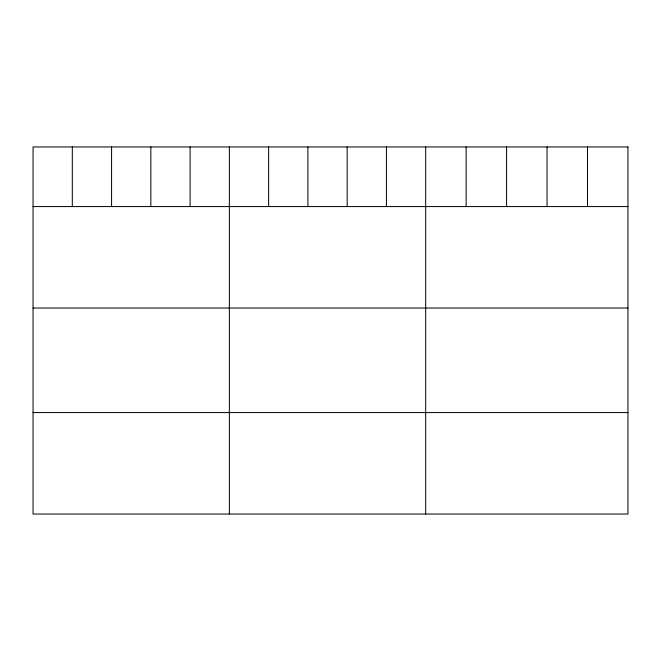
<?xml version="1.0" encoding="UTF-8"?>
<svg xmlns="http://www.w3.org/2000/svg" width="661" height="661" viewBox="0 0 661 661"><rect width="100%" height="100%" fill="white"/><g stroke="black" fill="none" stroke-linecap="round" stroke-linejoin="round"><path stroke-width="0.99" d="M33.05 206.571L627.95 206.571M33.05 308.043L627.95 308.043M33.05 412.58L627.95 412.58M587.497 146.957L587.497 206.571M547.044 146.957L547.044 206.571M506.59 146.957L506.59 206.571M466.137 146.957L466.137 206.571M425.684 146.957L425.684 514.043M386.421 146.957L386.421 206.571M347.157 146.957L347.157 206.571M307.894 146.957L307.894 206.571M268.63 146.957L268.63 206.571M229.367 146.957L229.367 514.043M190.104 146.957L190.104 206.571M150.84 146.957L150.84 206.571M111.577 146.957L111.577 206.571M72.313 146.957L72.313 206.571M627.95 146.957L33.05 146.957L33.05 514.043L627.95 514.043L627.95 146.957"/></g></svg>
